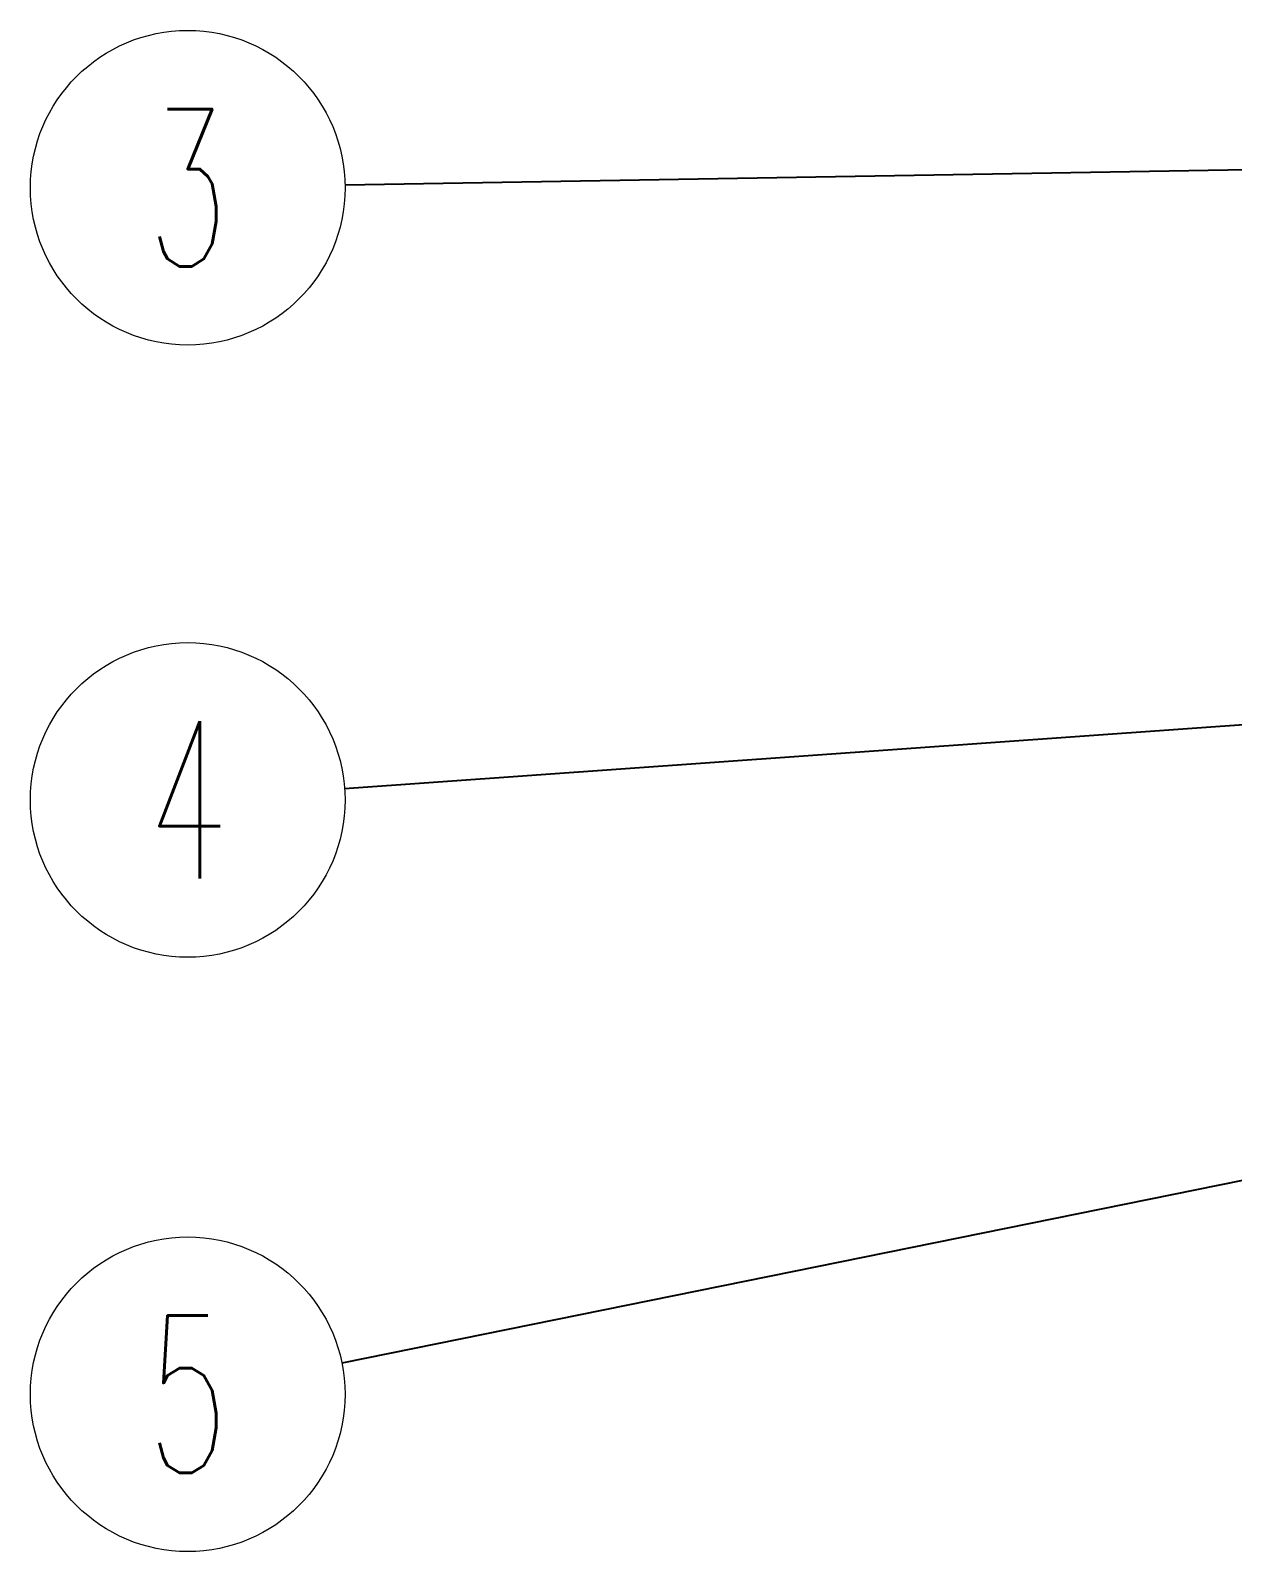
# Model space of a CAD drawing. Header units: millimetres. Extents: x 1571 to 1968, y -272 to 59.
# Drawn here: x 1570.8 to 1624.3, y -264.8 to -197.1 of the extents above; entities that cross this region are included whole.
import ezdxf
from ezdxf.enums import TextEntityAlignment as Align

# ---------------------------------------------------------------- set-up
doc = ezdxf.new("R2010")
doc.units = ezdxf.units.MM
doc.layers.add('from', color=7, linetype='Continuous', lineweight=13)
doc.styles.add('BOM', font='txt.shx', dxfattribs={"bigfont": 'gbcbig.shx'})
doc.styles.get("Standard").update_dxf_attribs({"font": 'txt', "bigfont": 'gbcbig.shx'})
doc.dimstyles.new('ISO', dxfattribs={"dimscale": 0.6, "dimtxt": 2.5, "dimasz": 2.5, "dimexe": 1.25, "dimexo": 0.625, "dimtad": 0, "dimdsep": 46, "dimtxsty": 'Standard', "dimblk": 'OPEN', "dimcen": 0, "dimclrd": 4, "dimclre": 4, "dimadec": 0, "dimazin": 0, "dimtfac": 1, "dimtofl": 0, "dimtmove": 0, "dimatfit": 3, "dimfxl": 1, "dimarcsym": 0})

# ---------------------------------------------------------------- blocks, each defined once
blk = doc.blocks.new('yx_bom3')
at = {"layer": 'from'}
blk.add_circle((0, 0), 1, dxfattribs=at)
at = {"layer": 'from', "color": 4, "style": 'BOM', "width": 0.6}
blk.add_attdef('ITEM', text='', height=1, dxfattribs=at).set_placement((0, 0), align=Align.MIDDLE)
blk = doc.blocks.new('_Open')
at = {"color": 0, "linetype": 'ByBlock', "lineweight": -2}
for p, q in [((-1, 0.167), (0, 0)), ((-1, -0.167), (0, 0)), ((0, 0), (-1, 0))]:
    blk.add_line(p, q, dxfattribs=at)

msp = doc.modelspace()

# ---------------------------------------------------------------- block references
at = {"layer": 'from', "xscale": 7, "yscale": 7, "zscale": 7}
for p, values in [((1577.774, -204.113), {'ITEM': '3'}), ((1577.774, -231.358), {'ITEM': '4'}), ((1577.774, -257.808), {'ITEM': '5'})]:
    msp.add_blockref('yx_bom3', p, dxfattribs=at).add_auto_attribs(values)

# ---------------------------------------------------------------- leaders
at = {"layer": 'from'}
for points in [[(1636.274, -203.117), (1584.773, -203.994)], [(1653.46, -225.967), (1584.756, -230.861)], [(1651.98, -242.764), (1584.635, -256.417)]]:
    msp.add_leader(points, dimstyle='ISO', override={"dimscale": 1, "dimasz": 1.95, "dimexo": 0.125, "dimadec": 2, "dimazin": 2, "dimldrblk": 'Dot'}, dxfattribs=at)

doc.saveas('drawing.dxf')
